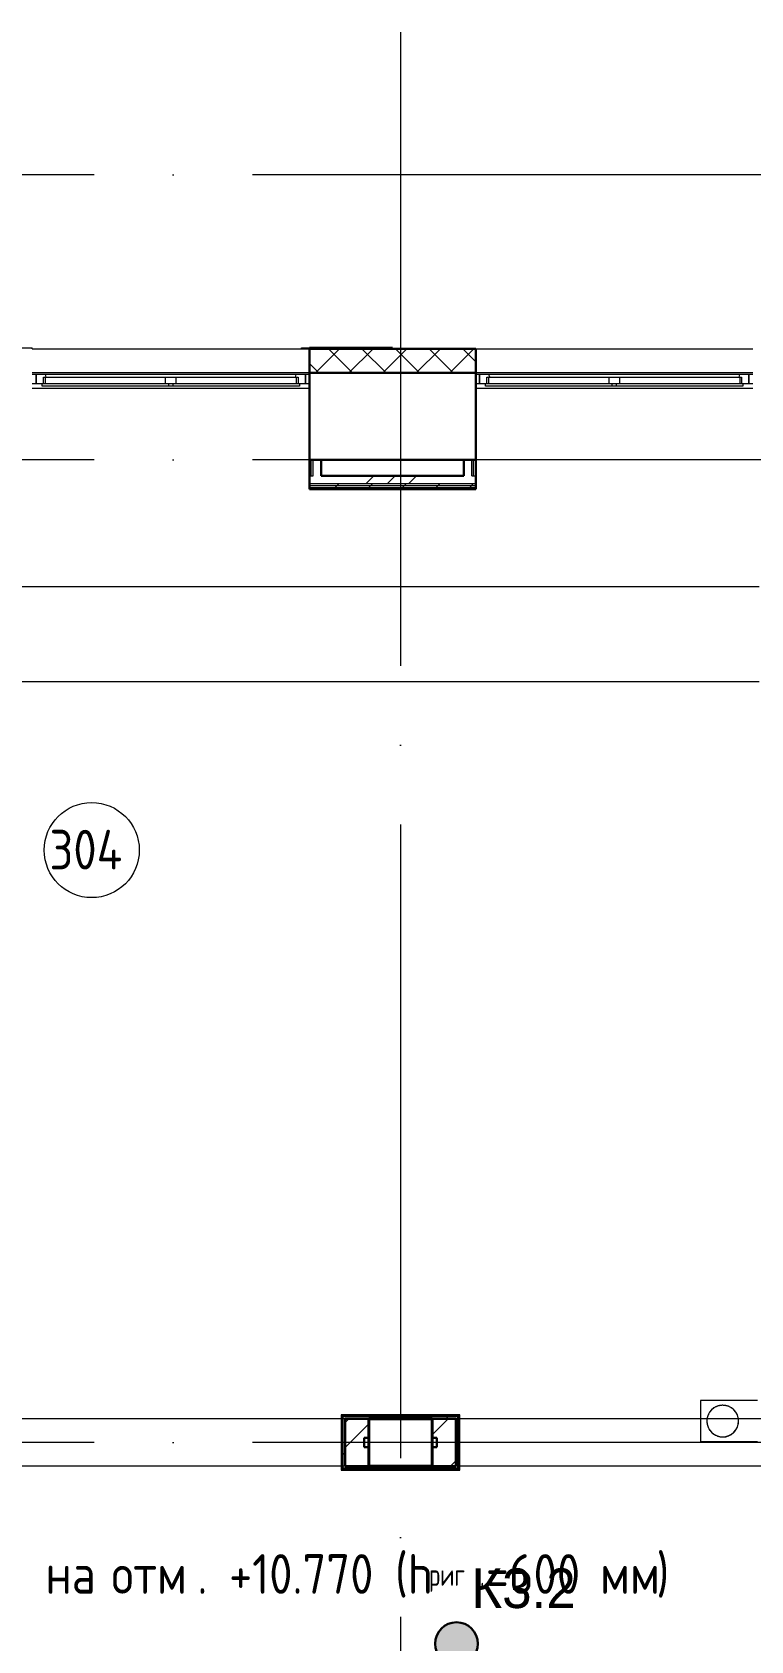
# Model space of a CAD drawing. Header units: millimetres. Extents: x -421858 to 614926, y -468665 to 141641.
# Drawn here: x 253621 to 258158, y -10415 to -263 of the extents above; entities that cross this region are included whole.
import ezdxf

# ---------------------------------------------------------------- set-up
doc = ezdxf.new("R2010")
doc.units = ezdxf.units.MM
doc.linetypes.add('ADSK_Линия сетки', pattern=[25, 20, -2.5, 0, -2.5])
doc.linetypes.add('ADSK_Сверху', pattern=[450, 300, -150])
for name, color, linetype, lineweight in [('_ Окна', 7, 'Continuous', 9), ('RC-Линии_связи-Адресные', 5, 'Continuous', 30), ('Аннотация', 7, 'Continuous', 18), ('Линии', 252, 'Continuous', 9), ('Марки помещений', 252, 'Continuous', 20), ('Несущие колонны', 252, 'Continuous', 18), ('Ограждение', 252, 'Continuous', 9), ('Окна', 252, 'Continuous', 9), ('Оси', 252, 'Continuous', 9), ('Сантехника', 252, 'Continuous', 9), ('Стены внутренние', 7, 'Continuous', 18), ('Стены наружные', 7, 'Continuous', 18), ('Стены штриховка', 252, 'Continuous', 9)]:
    doc.layers.add(name, color=color, linetype=linetype, lineweight=lineweight)
doc.layers.add('RC-Таблицы', color=7, linetype='Continuous')
doc.styles.add('GOST Common_2', font='', dxfattribs={"width": 0.9, "height": 250})
doc.styles.add('GOST Common_3', font='', dxfattribs={"height": 3.5})
doc.styles.add('Mipgost_5', font='', dxfattribs={"height": 250})
doc.styles.get('GOST Common_2').set_extended_font_data('GOST type B')
doc.styles.get('GOST Common_3').set_extended_font_data('GOST 2.304 type A')
doc.styles.get('Mipgost_5').set_extended_font_data('Mipgost')

# ---------------------------------------------------------------- blocks, each defined once
blk = doc.blocks.new('3 этаж')
at = {"layer": '_ Окна', "color": 251, "true_color": 0x636466}
for p, q in [((253646, -2423), (253621, -2423)), ((253646, -2481), (253646, -2423)), ((255371, -2423), (255346, -2423)), ((255346, -2423), (255346, -2481)), ((256446, -2423), (256421, -2423)), ((256446, -2481), (256446, -2423)), ((258171, -2423), (258146, -2423)), ((258146, -2423), (258146, -2481)), ((253621, -2481), (253646, -2481)), ((255346, -2481), (255371, -2481)), ((256421, -2481), (256446, -2481)), ((258146, -2481), (258171, -2481))]:
    blk.add_line(p, q, dxfattribs=at)
at = {"layer": '_ Окна', "color": 251, "lineweight": 18, "true_color": 0x636466}
for p, q in [((253705, -2423), (253646, -2423)), ((253646, -2423), (253646, -2481)), ((253710, -2440), (253705, -2423)), ((255286, -2423), (255282, -2440)), ((255346, -2423), (255286, -2423)), ((255346, -2481), (255346, -2423)), ((256505, -2423), (256446, -2423)), ((256446, -2423), (256446, -2481)), ((256510, -2440), (256505, -2423)), ((258086, -2423), (258082, -2440)), ((258146, -2423), (258086, -2423)), ((258146, -2481), (258146, -2423)), ((253646, -2481), (253684, -2481)), ((253692, -2481), (253692, -2440)), ((253692, -2440), (253704, -2440)), ((255288, -2440), (255300, -2440)), ((255300, -2440), (255300, -2481)), ((255308, -2481), (255346, -2481)), ((256446, -2481), (256484, -2481)), ((256492, -2481), (256492, -2440)), ((256492, -2440), (256504, -2440)), ((258088, -2440), (258100, -2440)), ((258100, -2440), (258100, -2481)), ((258108, -2481), (258146, -2481))]:
    blk.add_line(p, q, dxfattribs=at)
at = {"layer": 'Линии', "color": 251, "linetype": 'ADSK_Сверху', "ltscale": 200, "true_color": 0x636466}
for p, q in [((261351, -9013), (250491, -9013)), ((261351, -9313), (250491, -9313))]:
    blk.add_line(p, q, dxfattribs=at)
at = {"layer": 'Марки помещений', "color": 251, "true_color": 0x636466}
blk.add_circle((253997, -5425), 300, dxfattribs=at)
at = {"layer": 'Несущие колонны', "color": 251, "lineweight": 40, "true_color": 0x636466}
for p, q in [((255746, -9313), (255746, -9013)), ((255746, -9013), (256146, -9013)), ((256146, -9013), (255746, -9013)), ((255746, -9013), (255746, -9313)), ((256146, -9013), (256146, -9313)), ((256146, -9313), (256146, -9013)), ((256146, -9313), (255746, -9313)), ((255746, -9313), (256146, -9313))]:
    blk.add_line(p, q, dxfattribs=at)
at = {"layer": 'Ограждение', "color": 251, "true_color": 0x636466}
for p, q in [((255371, -2513), (253621, -2513)), ((258171, -2513), (256421, -2513)), ((258211, -3763), (250511, -3763)), ((258211, -4363), (250511, -4363)), ((255576, -8993), (255571, -8988)), ((255571, -8988), (255571, -9338)), ((256321, -8988), (255571, -8988)), ((256321, -8988), (256316, -8993)), ((256321, -9338), (256321, -8988)), ((255576, -9333), (255571, -9338)), ((255571, -9338), (256321, -9338)), ((256316, -9333), (256321, -9338))]:
    blk.add_line(p, q, dxfattribs=at)
at = {"layer": 'Окна', "color": 251, "true_color": 0x636466}
for p, q in [((255286, -2423), (253705, -2423)), ((258086, -2423), (256505, -2423)), ((253684, -2481), (254481, -2481)), ((253684, -2498), (253684, -2481)), ((254481, -2498), (253684, -2498)), ((253704, -2440), (254461, -2440)), ((253704, -2481), (253704, -2440)), ((254461, -2440), (254531, -2440)), ((254461, -2440), (254461, -2481)), ((254481, -2481), (254511, -2481)), ((254481, -2481), (254481, -2498)), ((254511, -2498), (254481, -2498)), ((254511, -2481), (255308, -2481)), ((254511, -2498), (254511, -2481)), ((255308, -2498), (254511, -2498)), ((254531, -2440), (255288, -2440)), ((254531, -2481), (254531, -2440)), ((255288, -2440), (255288, -2481)), ((255308, -2481), (255308, -2498)), ((256484, -2481), (257281, -2481)), ((256484, -2498), (256484, -2481)), ((257281, -2498), (256484, -2498)), ((256504, -2440), (257261, -2440)), ((256504, -2481), (256504, -2440)), ((257261, -2440), (257331, -2440)), ((257261, -2440), (257261, -2481)), ((257281, -2481), (257311, -2481)), ((257281, -2481), (257281, -2498)), ((257311, -2498), (257281, -2498)), ((257311, -2481), (258108, -2481)), ((257311, -2498), (257311, -2481)), ((258108, -2498), (257311, -2498)), ((257331, -2440), (258088, -2440)), ((257331, -2481), (257331, -2440)), ((258088, -2440), (258088, -2481)), ((258108, -2481), (258108, -2498))]:
    blk.add_line(p, q, dxfattribs=at)
at = {"layer": 'Оси', "color": 251, "linetype": 'ADSK_Линия сетки', "ltscale": 200, "true_color": 0x636466}
for p, q in [((255946, -263), (255946, -31390)), ((314013, -1163), (237074, -1163)), ((314013, -2963), (237074, -2963)), ((314013, -9163), (237074, -9163))]:
    blk.add_line(p, q, dxfattribs=at)
at = {"layer": 'Сантехника', "color": 251, "true_color": 0x636466}
for p, q in [((258201, -8898), (257841, -8898)), ((257841, -8898), (257841, -9158)), ((257950, -8933), (257947, -8934)), ((257954, -8932), (257950, -8933)), ((257958, -8931), (257954, -8932)), ((257962, -8930), (257958, -8931)), ((257966, -8930), (257962, -8930)), ((257970, -8929), (257966, -8930)), ((257974, -8929), (257970, -8929)), ((257978, -8928), (257974, -8929)), ((257982, -8928), (257978, -8928)), ((257986, -8929), (257982, -8928)), ((257990, -8929), (257986, -8929)), ((257994, -8929), (257990, -8929)), ((257998, -8930), (257994, -8929)), ((258002, -8931), (257998, -8930)), ((258006, -8932), (258002, -8931)), ((258009, -8933), (258006, -8932)), ((258013, -8934), (258009, -8933)), ((257882, -9014), (257881, -9018)), ((257881, -9018), (257881, -9022)), ((257881, -9022), (257881, -9026)), ((257881, -9026), (257881, -9028)), ((257881, -9028), (257881, -9032)), ((257881, -9032), (257881, -9036)), ((257883, -9006), (257882, -9010)), ((257882, -9010), (257882, -9014)), ((257884, -9003), (257883, -9006)), ((257885, -8999), (257884, -9003)), ((257887, -8995), (257885, -8999)), ((257888, -8991), (257887, -8995)), ((257890, -8988), (257888, -8991)), ((257891, -8984), (257890, -8988)), ((257893, -8980), (257891, -8984)), ((257895, -8977), (257893, -8980)), ((257897, -8974), (257895, -8977)), ((257899, -8970), (257897, -8974)), ((257902, -8967), (257899, -8970)), ((257904, -8964), (257902, -8967)), ((257907, -8961), (257904, -8964)), ((257910, -8958), (257907, -8961)), ((257913, -8955), (257910, -8958)), ((257916, -8953), (257913, -8955)), ((257919, -8950), (257916, -8953)), ((257922, -8948), (257919, -8950)), ((257925, -8945), (257922, -8948)), ((257929, -8943), (257925, -8945)), ((257932, -8941), (257929, -8943)), ((257936, -8939), (257932, -8941)), ((257939, -8938), (257936, -8939)), ((257943, -8936), (257939, -8938)), ((257947, -8934), (257943, -8936)), ((258017, -8935), (258013, -8934)), ((258021, -8937), (258017, -8935)), ((258024, -8938), (258021, -8937)), ((258028, -8940), (258024, -8938)), ((258031, -8942), (258028, -8940)), ((258035, -8944), (258031, -8942)), ((258038, -8947), (258035, -8944)), ((258041, -8949), (258038, -8947)), ((258044, -8951), (258041, -8949)), ((258048, -8954), (258044, -8951)), ((258050, -8957), (258048, -8954)), ((258053, -8960), (258050, -8957)), ((258056, -8963), (258053, -8960)), ((258059, -8966), (258056, -8963)), ((258061, -8969), (258059, -8966)), ((258063, -8972), (258061, -8969)), ((258066, -8975), (258063, -8972)), ((258068, -8979), (258066, -8975)), ((258069, -8982), (258068, -8979)), ((258071, -8986), (258069, -8982)), ((258073, -8990), (258071, -8986)), ((258074, -8993), (258073, -8990)), ((258076, -8997), (258074, -8993)), ((258077, -9001), (258076, -8997)), ((258078, -9005), (258077, -9001)), ((258079, -9009), (258078, -9005)), ((258080, -9013), (258079, -9009)), ((258080, -9016), (258080, -9013)), ((258080, -9020), (258080, -9016)), ((258081, -9024), (258080, -9020)), ((258080, -9039), (258081, -9035)), ((258081, -9028), (258081, -9024)), ((258081, -9031), (258081, -9028)), ((258081, -9035), (258081, -9031)), ((257881, -9036), (257881, -9040)), ((257881, -9040), (257882, -9044)), ((257882, -9044), (257883, -9048)), ((257883, -9048), (257884, -9052)), ((257884, -9052), (257885, -9056)), ((257885, -9056), (257886, -9060)), ((257886, -9060), (257887, -9064)), ((257887, -9064), (257889, -9067)), ((257889, -9067), (257890, -9071)), ((257890, -9071), (257892, -9075)), ((257892, -9075), (257894, -9078)), ((257894, -9078), (257896, -9082)), ((257896, -9082), (257898, -9085)), ((257898, -9085), (257901, -9088)), ((257901, -9088), (257903, -9091)), ((257903, -9091), (257906, -9094)), ((257906, -9094), (257908, -9097)), ((257908, -9097), (257911, -9100)), ((257911, -9100), (257914, -9103)), ((257914, -9103), (257917, -9106)), ((257917, -9106), (257920, -9108)), ((257920, -9108), (257923, -9110)), ((257923, -9110), (257927, -9113)), ((257927, -9113), (257930, -9115)), ((257930, -9115), (257934, -9117)), ((257934, -9117), (257937, -9118)), ((257937, -9118), (257941, -9120)), ((257941, -9120), (257945, -9122)), ((257945, -9122), (257948, -9123)), ((257948, -9123), (257952, -9124)), ((257952, -9124), (257956, -9125)), ((257956, -9125), (257960, -9126)), ((257960, -9126), (257964, -9127)), ((257964, -9127), (257968, -9128)), ((257968, -9128), (257972, -9128)), ((257972, -9128), (257976, -9128)), ((257976, -9128), (257980, -9128)), ((257980, -9128), (257984, -9128)), ((257984, -9128), (257988, -9128)), ((257988, -9128), (257992, -9128)), ((257992, -9128), (257996, -9127)), ((257996, -9127), (258000, -9127)), ((258000, -9127), (258003, -9126)), ((258003, -9126), (258007, -9125)), ((258007, -9125), (258011, -9124)), ((258011, -9124), (258015, -9122)), ((258015, -9122), (258019, -9121)), ((258019, -9121), (258022, -9119)), ((258022, -9119), (258026, -9118)), ((258026, -9118), (258030, -9116)), ((258030, -9116), (258033, -9114)), ((258033, -9114), (258036, -9112)), ((258036, -9112), (258040, -9109)), ((258040, -9109), (258043, -9107)), ((258043, -9107), (258046, -9104)), ((258046, -9104), (258049, -9102)), ((258049, -9102), (258052, -9099)), ((258052, -9099), (258055, -9096)), ((258055, -9096), (258057, -9093)), ((258057, -9093), (258060, -9090)), ((258060, -9090), (258062, -9087)), ((258062, -9087), (258064, -9083)), ((258064, -9083), (258066, -9080)), ((258066, -9080), (258068, -9077)), ((258068, -9077), (258070, -9073)), ((258070, -9073), (258072, -9069)), ((258072, -9069), (258074, -9066)), ((258074, -9066), (258075, -9062)), ((258075, -9062), (258076, -9058)), ((258076, -9058), (258077, -9054)), ((258077, -9054), (258078, -9050)), ((258078, -9050), (258079, -9047)), ((258079, -9047), (258080, -9043)), ((258080, -9043), (258080, -9039)), ((257841, -9158), (258201, -9158))]:
    blk.add_line(p, q, dxfattribs=at)
for start, end in [(0, 180), (180, 0)]:
    blk.add_arc((257981, -9028), 100, start, end, dxfattribs=at)
at = {"layer": 'Стены внутренние', "color": 251, "true_color": 0x636466}
for p, q in [((253621, -2261), (255371, -2261)), ((256421, -2261), (258171, -2261)), ((255371, -2413), (253621, -2413)), ((258171, -2413), (256421, -2413))]:
    blk.add_line(p, q, dxfattribs=at)
at = {"layer": 'Стены внутренние', "color": 251, "lineweight": 30, "true_color": 0x636466}
for p, q in [((255371, -2261), (255371, -2413)), ((256421, -2261), (255896, -2261)), ((256421, -2413), (256421, -2261)), ((256421, -2413), (255371, -2413)), ((255371, -2413), (255371, -2963)), ((255371, -2413), (256421, -2413)), ((256421, -2963), (256421, -2413)), ((255446, -2963), (256346, -2963))]:
    blk.add_line(p, q, dxfattribs=at)
at = {"layer": 'Стены внутренние', "color": 251, "linetype": 'Continuous', "lineweight": 9, "true_color": 0x636466}
for p, q in [((255409, -2413), (255559, -2263)), ((255643, -2413), (255493, -2263)), ((255621, -2413), (255771, -2263)), ((255855, -2413), (255705, -2263)), ((255798, -2261), (255796, -2263)), ((255834, -2413), (255984, -2263)), ((255881, -2263), (255879, -2261)), ((256067, -2413), (255917, -2263)), ((256046, -2413), (256196, -2263)), ((256279, -2413), (256129, -2263)), ((256258, -2413), (256408, -2263)), ((256421, -2343), (256341, -2263)), ((255431, -2413), (255371, -2354))]:
    blk.add_line(p, q, dxfattribs=at)
at = {"layer": 'Стены наружные', "color": 251, "true_color": 0x636466}
for p, q in [((253096, -2256), (253621, -2256)), ((253621, -2261), (253621, -2256)), ((255321, -2256), (255371, -2256)), ((255321, -2261), (255321, -2256))]:
    blk.add_line(p, q, dxfattribs=at)
at = {"layer": 'Стены наружные', "color": 251, "lineweight": 30, "true_color": 0x636466}
for p, q in [((255896, -2256), (255371, -2256)), ((255371, -2256), (255371, -2261)), ((255371, -2261), (255896, -2261)), ((255896, -2261), (255896, -2256)), ((255371, -2963), (255371, -3148)), ((255446, -2963), (255371, -2963)), ((255446, -3063), (255446, -2963)), ((256346, -2963), (256346, -3063)), ((256421, -2963), (256346, -2963)), ((256421, -3148), (256421, -2963)), ((256346, -3063), (255446, -3063)), ((255371, -3148), (256421, -3148)), ((256316, -8993), (255576, -8993)), ((255576, -8993), (255576, -9333)), ((256311, -8998), (255581, -8998)), ((255581, -8998), (255581, -9328)), ((255596, -9013), (255746, -9013)), ((255596, -9013), (255596, -9313)), ((256146, -9013), (256296, -9013)), ((256296, -9313), (256296, -9013)), ((256311, -9328), (256311, -8998)), ((256316, -9333), (256316, -8993)), ((255716, -9133), (255746, -9133)), ((255716, -9193), (255716, -9133)), ((256146, -9133), (256176, -9133)), ((256176, -9133), (256176, -9193)), ((255746, -9193), (255716, -9193)), ((256176, -9193), (256146, -9193)), ((255576, -9333), (256316, -9333)), ((255581, -9328), (256311, -9328)), ((255746, -9313), (255596, -9313)), ((256296, -9313), (256146, -9313))]:
    blk.add_line(p, q, dxfattribs=at)
at = {"layer": 'Стены наружные', "color": 251, "linetype": 'Continuous', "lineweight": 9, "true_color": 0x636466}
for p, q in [((255526, -2259), (255525, -2256)), ((255800, -2256), (255798, -2261)), ((255879, -2261), (255877, -2256)), ((255381, -3148), (255386, -3143)), ((255396, -3063), (255396, -3063)), ((255452, -3148), (255457, -3143)), ((255523, -3148), (255528, -3143)), ((255533, -3138), (255545, -3126)), ((255545, -3126), (255558, -3113)), ((255594, -3148), (255599, -3143)), ((255664, -3148), (255669, -3143)), ((255727, -3113), (255777, -3063)), ((255735, -3148), (255740, -3143)), ((255740, -3143), (255745, -3138)), ((255745, -3138), (255757, -3126)), ((255757, -3126), (255770, -3113)), ((255806, -3148), (255811, -3143)), ((255862, -3113), (255912, -3063)), ((255876, -3148), (255881, -3143)), ((255947, -3148), (255952, -3143)), ((255957, -3138), (255970, -3126)), ((255970, -3126), (255982, -3113)), ((255997, -3113), (256047, -3063)), ((256018, -3148), (256023, -3143)), ((256089, -3148), (256094, -3143)), ((256159, -3148), (256164, -3143)), ((256164, -3143), (256169, -3138)), ((256169, -3138), (256182, -3126)), ((256182, -3126), (256194, -3113)), ((256230, -3148), (256235, -3143)), ((256301, -3148), (256306, -3143)), ((256371, -3148), (256376, -3143)), ((256381, -3138), (256394, -3126)), ((256394, -3126), (256406, -3113)), ((255576, -9035), (255581, -9030)), ((255596, -9037), (255620, -9013)), ((255613, -8998), (255618, -8993)), ((255683, -8998), (255688, -8993)), ((255754, -8998), (255759, -8993)), ((255810, -9013), (255825, -8998)), ((255825, -8998), (255830, -8993)), ((255895, -8998), (255900, -8993)), ((255966, -8998), (255971, -8993)), ((256037, -8998), (256042, -8993)), ((256108, -8998), (256113, -8993)), ((256146, -9116), (256248, -9013)), ((256178, -8998), (256183, -8993)), ((256234, -9013), (256249, -8998)), ((256249, -8998), (256254, -8993)), ((256311, -9007), (256316, -9002)), ((255576, -9106), (255581, -9101)), ((255596, -9195), (255657, -9133)), ((255657, -9133), (255746, -9045)), ((256311, -9078), (256316, -9073)), ((255576, -9177), (255581, -9172)), ((255581, -9242), (255596, -9227)), ((256311, -9149), (256316, -9144)), ((256311, -9219), (256316, -9214)), ((255576, -9247), (255581, -9242)), ((255576, -9318), (255581, -9313)), ((255631, -9333), (255636, -9328)), ((255702, -9333), (255707, -9328)), ((255773, -9333), (255778, -9328)), ((255843, -9333), (255848, -9328)), ((255914, -9333), (255919, -9328)), ((255919, -9328), (255934, -9313)), ((255985, -9333), (255990, -9328)), ((256055, -9333), (256060, -9328)), ((256126, -9333), (256131, -9328)), ((256197, -9333), (256202, -9328)), ((256263, -9313), (256296, -9280)), ((256268, -9333), (256273, -9328)), ((256311, -9290), (256316, -9285))]:
    blk.add_line(p, q, dxfattribs=at)
at = {"layer": 'Стены штриховка', "color": 251, "true_color": 0x636466}
for p, q in [((256419, -2263), (255373, -2263)), ((255373, -2263), (255373, -2337)), ((256419, -2337), (256419, -2263)), ((255371, -2337), (255373, -2337)), ((256419, -2337), (256421, -2337)), ((255383, -3063), (255383, -2963)), ((255396, -3063), (255396, -2963)), ((256396, -3063), (256396, -2963)), ((256408, -3063), (256408, -2963)), ((255371, -3063), (255396, -3063)), ((256421, -3113), (255371, -3113)), ((256421, -3126), (255371, -3126)), ((256421, -3138), (255371, -3138)), ((255371, -3143), (256421, -3143)), ((256396, -3063), (256421, -3063))]:
    blk.add_line(p, q, dxfattribs=at)
at = {"layer": 'Аннотация', "color": 251, "true_color": 0x636466, "width": 0.9}
for s, height, style, p in [('. +10.770 (h', 250, 'GOST Common_2', (254664, -10118)), (')', 250, 'GOST Common_2', (257563, -10118)), ('на', 250, 'GOST Common_2', (253705, -10118)), ('отм', 250, 'GOST Common_2', (254122, -10118)), ('=600', 250, 'GOST Common_2', (256485, -10118)), ('мм', 250, 'GOST Common_2', (257206, -10118)), ('риг', 138.8, 'GOST Common_3', (256126, -10068)), ('.', 139, 'GOST Common_3', (256448, -10068))]:
    blk.add_text(s, height=height, dxfattribs=dict(at, style=style)).set_placement(p)
at = {"layer": 'Марки помещений', "color": 251, "true_color": 0x636466, "style": 'GOST Common_2', "width": 0.9}
blk.add_text('304', height=250, dxfattribs=at).set_placement((253730, -5547))
blk = doc.blocks.new('кс-4')
at = {"layer": 'RC-Линии_связи-Адресные'}
h = blk.add_hatch(color=11, dxfattribs=at)
h.dxf.hatch_style = 1
h.paths.add_polyline_path([(135, 0, 1), (-135, 0, 1)])
at = {"layer": 'RC-Линии_связи-Адресные', "color": 116, "true_color": 0x136734}
blk.add_circle((0, 0), 135, dxfattribs=at)

msp = doc.modelspace()

# ---------------------------------------------------------------- block references
msp.add_blockref('3 этаж', (0, 0))
at = {"layer": 'RC-Линии_связи-Адресные'}
msp.add_blockref('кс-4', (256300, -10433), dxfattribs=at)

# ---------------------------------------------------------------- texts
at = {"layer": 'RC-Таблицы', "linetype": 'Continuous', "lineweight": 40, "transparency": 33554687, "insert": (256723, -10085), "char_height": 250, "width": 2400, "attachment_point": 5, "style": 'Mipgost_5'}
msp.add_mtext('К3.2', dxfattribs=at)

doc.saveas('drawing.dxf')
